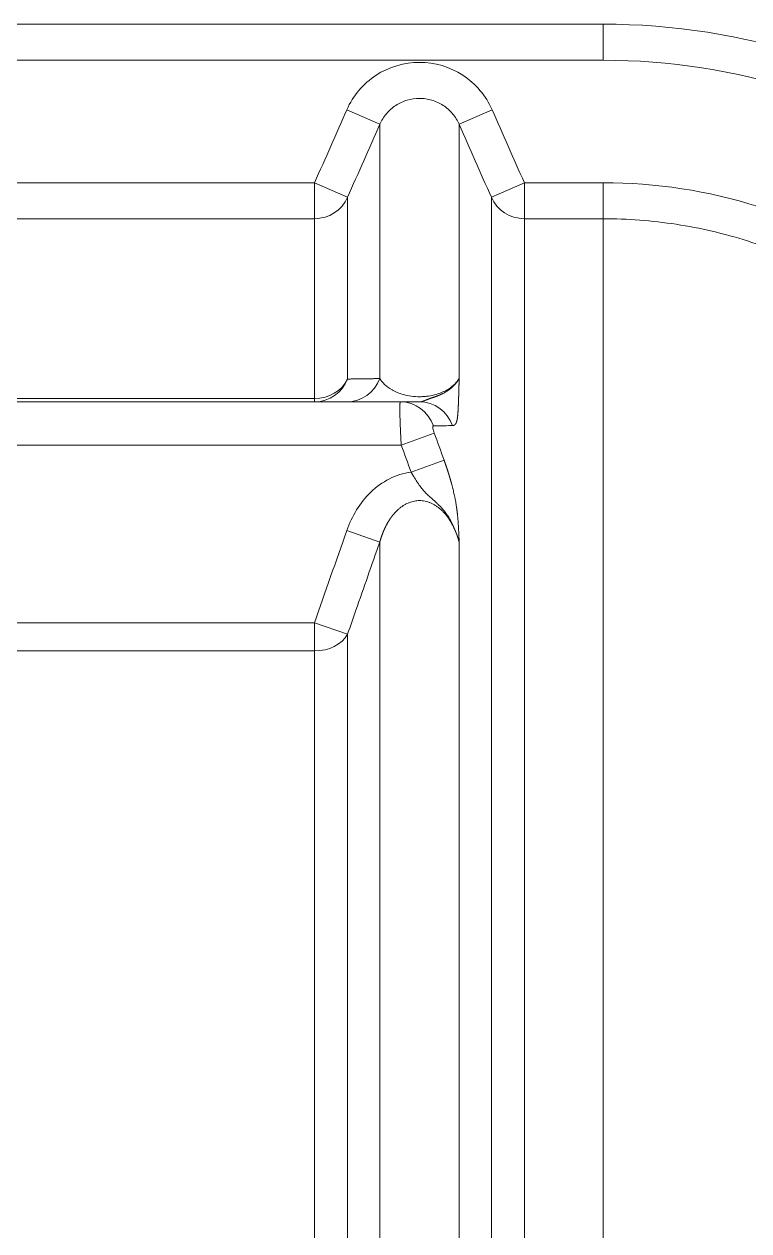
# Model space of a CAD drawing. Header units: millimetres. Extents: x 4664 to 8864, y -38 to 2932.
# Drawn here: x 7982.25 to 8008.49, y 2249.11 to 2292.81 of the extents above; entities that cross this region are included whole.
import ezdxf

# ---------------------------------------------------------------- set-up
doc = ezdxf.new("R2010")
doc.units = ezdxf.units.MM

msp = doc.modelspace()

# ---------------------------------------------------------------- linework, layer by layer
at = {"lineweight": 5}
for p, q in [((8003.213, 2292.815), (7840.732, 2292.815)), ((8003.213, 2291.509), (8003.213, 2292.815)), ((7840.732, 2291.509), (8003.213, 2291.509)), ((7993.936, 2289.714), (7995.13, 2289.187)), ((7999.198, 2289.714), (7998.004, 2289.187)), ((7995.13, 2279.979), (7995.13, 2289.187)), ((7998.004, 2279.979), (7998.004, 2289.187)), ((7992.771, 2287.073), (7981.715, 2287.073)), ((7992.771, 2287.073), (7993.965, 2286.546)), ((7992.771, 2287.073), (7992.771, 2279.135)), ((8000.363, 2287.073), (7999.169, 2286.546)), ((8003.213, 2287.073), (8000.363, 2287.073)), ((8000.363, 2287.073), (8000.363, 2224.879)), ((8003.213, 2224.879), (8003.213, 2287.073)), ((7993.965, 2279.962), (7993.965, 2286.546)), ((7999.169, 2286.546), (7999.169, 2225.776)), ((7981.715, 2285.768), (7992.771, 2285.768)), ((8000.363, 2285.768), (8003.213, 2285.768)), ((7848.07, 2279.135), (7995.875, 2279.135)), ((7992.771, 2279.255), (7981.715, 2279.255)), ((7997.1, 2278.004), (7995.906, 2277.568)), ((7995.906, 2277.568), (7848.039, 2277.568)), ((7997.455, 2277.028), (7996.261, 2276.594)), ((7995.13, 2274.057), (7993.936, 2274.478)), ((7995.13, 2218.648), (7995.13, 2274.057)), ((7998.004, 2221.962), (7998.004, 2274.057)), ((7992.771, 2271.134), (7981.715, 2271.134)), ((7993.965, 2270.722), (7992.771, 2271.134)), ((7992.771, 2217.514), (7992.771, 2271.134)), ((7993.965, 2270.722), (7993.965, 2218.785)), ((7981.715, 2270.114), (7992.771, 2270.114))]:
    msp.add_line(p, q, dxfattribs=at)
for radius in [24.377, 23.071]:
    msp.add_arc((8003.213, 2268.437), radius, 20.0316, 90, dxfattribs=at)
for centre, major_axis, ratio, start_param, end_param in [((7992.771, 2287.073), (-1.306, 0), 0.998861, 1.570796, 2.725761), ((8000.363, 2287.073), (-1.306, 0), 0.998861, 0.415831, 1.570796), ((7992.771, 2280.441), (-1.306, 0), 0.907984, 1.570796, 2.725761), ((7992.771, 2280.441), (0, -1.306), 0.98331, 0, 1.19525), ((7993.936, 2280.441), (0, -1.306), 0.978111, 0, 1.208972), ((7995.875, 2277.829), (0, -1.306), 0.971, 1.912747, 3.141593), ((7996.569, 2277.829), (0, -1.306), 0.973612, 1.920207, 3.141593), ((7992.771, 2271.134), (1.306, 0), 0.780444, 4.712389, 5.867354)]:
    msp.add_ellipse(centre, major_axis=major_axis, ratio=ratio, start_param=start_param, end_param=end_param, dxfattribs=at)
for points, knots in [([(7999.198, 2289.714), (7998.973, 2290.226), (7998.602, 2290.66), (7997.672, 2291.267), (7997.117, 2291.431), (7996.015, 2291.43), (7995.458, 2291.265), (7994.764, 2290.811), (7994.554, 2290.627), (7994.195, 2290.203), (7994.049, 2289.97), (7993.936, 2289.714)], [0, 0, 0, 0, 0.25, 0.25, 0.5, 0.5, 0.75, 0.75, 0.875, 0.875, 1, 1, 1, 1]), ([(7995.13, 2289.187), (7995.192, 2289.327), (7995.272, 2289.455), (7995.419, 2289.628), (7995.473, 2289.683), (7995.586, 2289.783), (7995.646, 2289.829), (7995.772, 2289.911), (7995.839, 2289.948), (7995.977, 2290.012), (7996.047, 2290.039), (7996.263, 2290.103), (7996.416, 2290.126), (7996.642, 2290.126), (7996.717, 2290.12), (7996.867, 2290.099), (7996.942, 2290.082), (7997.086, 2290.039), (7997.157, 2290.013), (7997.294, 2289.949), (7997.361, 2289.912), (7997.551, 2289.788), (7997.664, 2289.688), (7997.862, 2289.455), (7997.942, 2289.327), (7998.004, 2289.187)], [0, 0, 0, 0, 0.125, 0.125, 0.1875, 0.1875, 0.25, 0.25, 0.3125, 0.3125, 0.375, 0.375, 0.5, 0.5, 0.5625, 0.5625, 0.625, 0.625, 0.6875, 0.6875, 0.75, 0.75, 0.875, 0.875, 1, 1, 1, 1]), ([(8020.799, 2274.749), (8020.47, 2275.652), (8020.075, 2276.523), (8019.154, 2278.201), (8018.626, 2279.008), (8017.468, 2280.514), (8016.836, 2281.22), (8015.462, 2282.534), (8014.715, 2283.148), (8013.154, 2284.24), (8012.338, 2284.722), (8011.062, 2285.352), (8010.628, 2285.546), (8009.742, 2285.902), (8009.288, 2286.064), (8007.008, 2286.783), (8005.135, 2287.073), (8003.213, 2287.073)], [0, 0, 0, 0, 0.125, 0.125, 0.25, 0.25, 0.375, 0.375, 0.5, 0.5, 0.625, 0.625, 0.6875, 0.6875, 0.75, 0.75, 1, 1, 1, 1]), ([(8003.213, 2285.768), (8004.107, 2285.768), (8004.989, 2285.7), (8006.732, 2285.431), (8007.592, 2285.231), (8008.865, 2284.83), (8009.287, 2284.679), (8010.111, 2284.348), (8010.515, 2284.167), (8011.702, 2283.582), (8012.46, 2283.133), (8013.55, 2282.371), (8013.906, 2282.101), (8014.595, 2281.535), (8014.927, 2281.24), (8015.885, 2280.323), (8016.474, 2279.666), (8017.281, 2278.615), (8017.538, 2278.254), (8018.026, 2277.508), (8018.256, 2277.124), (8018.899, 2275.953), (8019.266, 2275.143), (8019.572, 2274.303)], [0, 0, 0, 0, 0.125, 0.125, 0.25, 0.25, 0.3125, 0.3125, 0.375, 0.375, 0.5, 0.5, 0.5625, 0.5625, 0.625, 0.625, 0.75, 0.75, 0.8125, 0.8125, 0.875, 0.875, 1, 1, 1, 1]), ([(7998.004, 2279.979), (7997.961, 2279.91), (7997.908, 2279.843), (7997.806, 2279.742), (7997.767, 2279.708), (7997.679, 2279.641), (7997.63, 2279.607), (7997.52, 2279.543), (7997.46, 2279.513), (7997.325, 2279.455), (7997.25, 2279.428), (7997.086, 2279.381), (7996.995, 2279.36), (7996.847, 2279.339), (7996.796, 2279.333), (7996.692, 2279.325), (7996.638, 2279.322), (7996.479, 2279.321), (7996.371, 2279.328), (7996.171, 2279.354), (7996.077, 2279.374), (7995.909, 2279.419), (7995.832, 2279.446), (7995.694, 2279.503), (7995.633, 2279.534), (7995.465, 2279.628), (7995.376, 2279.697), (7995.231, 2279.836), (7995.175, 2279.907), (7995.13, 2279.979)], [0, 0, 0, 0, 0.119753, 0.119753, 0.182628, 0.182628, 0.245503, 0.245503, 0.308377, 0.308377, 0.371252, 0.371252, 0.434127, 0.434127, 0.465564, 0.465564, 0.497002, 0.497002, 0.559876, 0.559876, 0.622751, 0.622751, 0.685626, 0.685626, 0.748501, 0.748501, 0.87425, 0.87425, 1, 1, 1, 1]), ([(7996.569, 2279.135), (7996.57, 2279.135), (7996.571, 2279.135), (7996.574, 2279.135), (7996.576, 2279.135), (7996.579, 2279.135), (7996.581, 2279.135), (7996.584, 2279.135), (7996.586, 2279.135), (7996.589, 2279.136), (7996.591, 2279.136), (7996.594, 2279.136), (7996.596, 2279.136), (7996.599, 2279.136), (7996.601, 2279.137), (7996.603, 2279.137), (7996.606, 2279.137), (7996.608, 2279.138), (7996.611, 2279.138), (7996.613, 2279.138), (7996.616, 2279.139), (7996.618, 2279.139), (7996.62, 2279.139), (7996.623, 2279.14), (7996.625, 2279.14), (7996.627, 2279.141), (7996.63, 2279.141), (7996.632, 2279.142), (7996.635, 2279.142), (7996.637, 2279.142), (7996.639, 2279.143), (7996.642, 2279.144), (7996.644, 2279.144), (7996.646, 2279.145), (7996.649, 2279.145), (7996.651, 2279.146), (7996.653, 2279.146), (7996.655, 2279.147), (7996.658, 2279.148), (7996.66, 2279.148), (7996.662, 2279.149), (7996.665, 2279.149), (7996.667, 2279.15), (7996.669, 2279.151), (7996.671, 2279.151), (7996.674, 2279.152), (7996.676, 2279.153), (7996.678, 2279.153), (7996.681, 2279.154), (7996.683, 2279.155), (7996.685, 2279.156), (7996.687, 2279.156), (7996.689, 2279.157), (7996.692, 2279.158), (7996.694, 2279.159), (7996.696, 2279.159), (7996.698, 2279.16), (7996.701, 2279.161), (7996.703, 2279.162), (7996.705, 2279.162), (7996.707, 2279.163), (7996.709, 2279.164), (7996.712, 2279.165), (7996.714, 2279.166), (7996.716, 2279.166), (7996.718, 2279.167), (7996.72, 2279.168), (7996.722, 2279.169), (7996.725, 2279.17), (7996.727, 2279.171), (7996.729, 2279.171), (7996.731, 2279.172), (7996.733, 2279.173), (7996.735, 2279.174), (7996.738, 2279.175), (7996.74, 2279.176), (7996.742, 2279.177), (7996.744, 2279.177), (7996.746, 2279.178), (7996.748, 2279.179), (7996.751, 2279.18), (7996.753, 2279.181), (7996.755, 2279.182), (7996.757, 2279.183), (7996.759, 2279.184), (7996.761, 2279.184), (7996.763, 2279.185), (7996.765, 2279.186), (7996.768, 2279.187), (7996.77, 2279.188), (7996.772, 2279.189), (7996.774, 2279.19), (7996.776, 2279.191), (7996.778, 2279.192), (7996.78, 2279.192), (7996.782, 2279.193), (7996.785, 2279.194), (7996.787, 2279.195), (7996.789, 2279.196), (7996.791, 2279.197), (7996.793, 2279.198), (7996.795, 2279.199), (7996.797, 2279.199), (7996.799, 2279.2), (7996.802, 2279.201), (7996.804, 2279.202), (7996.806, 2279.203), (7996.808, 2279.204), (7996.815, 2279.207), (7996.827, 2279.211), (7996.845, 2279.218), (7996.864, 2279.226), (7996.884, 2279.233), (7996.905, 2279.24), (7996.926, 2279.248), (7996.948, 2279.256), (7996.971, 2279.264), (7996.995, 2279.272), (7997.019, 2279.281), (7997.044, 2279.289), (7997.069, 2279.298), (7997.095, 2279.307), (7997.121, 2279.316), (7997.147, 2279.326), (7997.174, 2279.335), (7997.203, 2279.346), (7997.233, 2279.357), (7997.264, 2279.37), (7997.296, 2279.383), (7997.329, 2279.398), (7997.363, 2279.413), (7997.398, 2279.43), (7997.433, 2279.447), (7997.468, 2279.466), (7997.503, 2279.486), (7997.538, 2279.507), (7997.563, 2279.523), (7997.578, 2279.532), (7997.583, 2279.536), (7997.588, 2279.539), (7997.593, 2279.542), (7997.598, 2279.546), (7997.603, 2279.549), (7997.608, 2279.553), (7997.613, 2279.556), (7997.618, 2279.56), (7997.623, 2279.563), (7997.629, 2279.567), (7997.634, 2279.571), (7997.639, 2279.575), (7997.644, 2279.578), (7997.65, 2279.582), (7997.655, 2279.586), (7997.66, 2279.59), (7997.666, 2279.594), (7997.671, 2279.598), (7997.676, 2279.602), (7997.682, 2279.607), (7997.687, 2279.611), (7997.693, 2279.615), (7997.698, 2279.619), (7997.703, 2279.624), (7997.709, 2279.628), (7997.714, 2279.633), (7997.72, 2279.637), (7997.725, 2279.642), (7997.73, 2279.646), (7997.736, 2279.651), (7997.741, 2279.656), (7997.747, 2279.661), (7997.752, 2279.665), (7997.757, 2279.67), (7997.763, 2279.675), (7997.768, 2279.68), (7997.774, 2279.685), (7997.779, 2279.69), (7997.784, 2279.695), (7997.79, 2279.7), (7997.795, 2279.706), (7997.8, 2279.711), (7997.806, 2279.716), (7997.811, 2279.722), (7997.816, 2279.727), (7997.821, 2279.732), (7997.827, 2279.738), (7997.832, 2279.744), (7997.837, 2279.749), (7997.842, 2279.755), (7997.848, 2279.761), (7997.853, 2279.766), (7997.858, 2279.772), (7997.863, 2279.778), (7997.868, 2279.784), (7997.873, 2279.79), (7997.878, 2279.796), (7997.883, 2279.802), (7997.888, 2279.808), (7997.893, 2279.814), (7997.898, 2279.821), (7997.903, 2279.827), (7997.908, 2279.833), (7997.913, 2279.84), (7997.918, 2279.846), (7997.923, 2279.853), (7997.928, 2279.859), (7997.932, 2279.866), (7997.937, 2279.872), (7997.942, 2279.879), (7997.946, 2279.886), (7997.951, 2279.893), (7997.956, 2279.9), (7997.96, 2279.907), (7997.965, 2279.914), (7997.969, 2279.921), (7997.974, 2279.928), (7997.978, 2279.935), (7997.982, 2279.942), (7997.987, 2279.949), (7997.991, 2279.956), (7997.995, 2279.964), (7997.999, 2279.971), (7998.002, 2279.976), (7998.004, 2279.979)], [0, 0, 0, 0, 0.001439, 0.002873, 0.004301, 0.005724, 0.007142, 0.008555, 0.009962, 0.011364, 0.012761, 0.014153, 0.015539, 0.016921, 0.018296, 0.019667, 0.021033, 0.022393, 0.023748, 0.025098, 0.026443, 0.027782, 0.029117, 0.030446, 0.03177, 0.033088, 0.034402, 0.03571, 0.037013, 0.038311, 0.039604, 0.040891, 0.042174, 0.043451, 0.044723, 0.04599, 0.047251, 0.048508, 0.049759, 0.051006, 0.052247, 0.053483, 0.054713, 0.055939, 0.05716, 0.058375, 0.059586, 0.060791, 0.061992, 0.063187, 0.064377, 0.065562, 0.066743, 0.067918, 0.069088, 0.070253, 0.071414, 0.072569, 0.07372, 0.074865, 0.076006, 0.077142, 0.078273, 0.079399, 0.08052, 0.081637, 0.082748, 0.083855, 0.084958, 0.086055, 0.087148, 0.088236, 0.089319, 0.090398, 0.091472, 0.092542, 0.093607, 0.094667, 0.095723, 0.096775, 0.097821, 0.098864, 0.099902, 0.100935, 0.101965, 0.102989, 0.10401, 0.105026, 0.106038, 0.107046, 0.108049, 0.109048, 0.110043, 0.111034, 0.112021, 0.113003, 0.113982, 0.114957, 0.115927, 0.116894, 0.117856, 0.118815, 0.11977, 0.120721, 0.121668, 0.122611, 0.123551, 0.124487, 0.125419, 0.132829, 0.14041, 0.14818, 0.156157, 0.164362, 0.172814, 0.181537, 0.190549, 0.199857, 0.209477, 0.219426, 0.22972, 0.240375, 0.251402, 0.262289, 0.274104, 0.286863, 0.300592, 0.315373, 0.331248, 0.348247, 0.366397, 0.385715, 0.406209, 0.427856, 0.450673, 0.474693, 0.499952, 0.503585, 0.50727, 0.511008, 0.514798, 0.518641, 0.522537, 0.526486, 0.530487, 0.534542, 0.538649, 0.542809, 0.547023, 0.551289, 0.555609, 0.559981, 0.564407, 0.568885, 0.573417, 0.578001, 0.582638, 0.587327, 0.592069, 0.596863, 0.60171, 0.606608, 0.611558, 0.61656, 0.621613, 0.626718, 0.631873, 0.637078, 0.642335, 0.647643, 0.653005, 0.658419, 0.663887, 0.669407, 0.674981, 0.680609, 0.68629, 0.692024, 0.697813, 0.703656, 0.709553, 0.715504, 0.72151, 0.727571, 0.733687, 0.739857, 0.746083, 0.752364, 0.7587, 0.765092, 0.771539, 0.778043, 0.784602, 0.791218, 0.797891, 0.80462, 0.811405, 0.818248, 0.825148, 0.832105, 0.839119, 0.846192, 0.853322, 0.86051, 0.867756, 0.87506, 0.882423, 0.889845, 0.897325, 0.904865, 0.912463, 0.920121, 0.927839, 0.935616, 0.943453, 0.95135, 0.959307, 0.967324, 0.975402, 0.983541, 0.99174, 1, 1, 1, 1]), ([(7998.004, 2279.979), (7998.003, 2279.972), (7998.003, 2279.958), (7998.003, 2279.938), (7998.002, 2279.918), (7998.001, 2279.898), (7998.001, 2279.878), (7998, 2279.859), (7998, 2279.839), (7997.999, 2279.82), (7997.999, 2279.801), (7997.998, 2279.782), (7997.998, 2279.763), (7997.997, 2279.744), (7997.997, 2279.725), (7997.996, 2279.707), (7997.996, 2279.688), (7997.995, 2279.67), (7997.995, 2279.652), (7997.994, 2279.634), (7997.994, 2279.617), (7997.993, 2279.599), (7997.993, 2279.582), (7997.993, 2279.565), (7997.992, 2279.547), (7997.992, 2279.53), (7997.991, 2279.514), (7997.991, 2279.497), (7997.99, 2279.481), (7997.99, 2279.464), (7997.989, 2279.448), (7997.989, 2279.432), (7997.988, 2279.416), (7997.988, 2279.4), (7997.987, 2279.385), (7997.987, 2279.37), (7997.986, 2279.354), (7997.986, 2279.339), (7997.985, 2279.324), (7997.985, 2279.31), (7997.984, 2279.295), (7997.984, 2279.281), (7997.983, 2279.266), (7997.983, 2279.252), (7997.982, 2279.238), (7997.982, 2279.225), (7997.981, 2279.211), (7997.981, 2279.197), (7997.98, 2279.184), (7997.98, 2279.171), (7997.979, 2279.158), (7997.979, 2279.145), (7997.978, 2279.133), (7997.978, 2279.12), (7997.978, 2279.108), (7997.977, 2279.096), (7997.977, 2279.084), (7997.976, 2279.072), (7997.976, 2279.06), (7997.975, 2279.049), (7997.975, 2279.037), (7997.974, 2279.026), (7997.974, 2279.015), (7997.973, 2279.005), (7997.973, 2278.994), (7997.972, 2278.983), (7997.972, 2278.973), (7997.971, 2278.954), (7997.97, 2278.926), (7997.968, 2278.889), (7997.966, 2278.854), (7997.964, 2278.82), (7997.962, 2278.788), (7997.96, 2278.757), (7997.957, 2278.727), (7997.955, 2278.698), (7997.953, 2278.671), (7997.95, 2278.645), (7997.948, 2278.621), (7997.946, 2278.598), (7997.943, 2278.576), (7997.94, 2278.556), (7997.938, 2278.537), (7997.935, 2278.519), (7997.932, 2278.503), (7997.93, 2278.491), (7997.928, 2278.482), (7997.927, 2278.477), (7997.925, 2278.471), (7997.924, 2278.466), (7997.923, 2278.461), (7997.922, 2278.456), (7997.92, 2278.45), (7997.919, 2278.445), (7997.917, 2278.44), (7997.916, 2278.436), (7997.915, 2278.431), (7997.913, 2278.426), (7997.912, 2278.421), (7997.91, 2278.417), (7997.908, 2278.412), (7997.907, 2278.408), (7997.905, 2278.403), (7997.904, 2278.399), (7997.902, 2278.395), (7997.9, 2278.391), (7997.899, 2278.387), (7997.897, 2278.383), (7997.895, 2278.379), (7997.893, 2278.375), (7997.891, 2278.371), (7997.889, 2278.367), (7997.888, 2278.364), (7997.886, 2278.36), (7997.884, 2278.357), (7997.882, 2278.353), (7997.88, 2278.35), (7997.878, 2278.347), (7997.876, 2278.343), (7997.873, 2278.34), (7997.871, 2278.337), (7997.869, 2278.334), (7997.867, 2278.331), (7997.865, 2278.329), (7997.863, 2278.326), (7997.86, 2278.323), (7997.858, 2278.32), (7997.856, 2278.318), (7997.853, 2278.316), (7997.851, 2278.313), (7997.849, 2278.311), (7997.846, 2278.309), (7997.844, 2278.306), (7997.841, 2278.304), (7997.839, 2278.302), (7997.836, 2278.3), (7997.834, 2278.299), (7997.831, 2278.297), (7997.828, 2278.295), (7997.826, 2278.293), (7997.823, 2278.292), (7997.82, 2278.29), (7997.818, 2278.289), (7997.815, 2278.288), (7997.812, 2278.286), (7997.809, 2278.285), (7997.806, 2278.284), (7997.803, 2278.283), (7997.801, 2278.282), (7997.798, 2278.281), (7997.795, 2278.28), (7997.792, 2278.28), (7997.789, 2278.279), (7997.786, 2278.278), (7997.783, 2278.278), (7997.779, 2278.277), (7997.776, 2278.277), (7997.773, 2278.277), (7997.77, 2278.276), (7997.767, 2278.276), (7997.765, 2278.276), (7997.764, 2278.276)], [0, 0, 0, 0, 0.010141, 0.020203, 0.030186, 0.040089, 0.049913, 0.059658, 0.069324, 0.078911, 0.088418, 0.097846, 0.107195, 0.116464, 0.125655, 0.134766, 0.143797, 0.15275, 0.161623, 0.170417, 0.179132, 0.187768, 0.196324, 0.204801, 0.213199, 0.221517, 0.229756, 0.237916, 0.245997, 0.253998, 0.26192, 0.269763, 0.277527, 0.285211, 0.292816, 0.300341, 0.307788, 0.315155, 0.322443, 0.329651, 0.33678, 0.34383, 0.350801, 0.357692, 0.364504, 0.371237, 0.377891, 0.384465, 0.390959, 0.397375, 0.403711, 0.409968, 0.416146, 0.422244, 0.428263, 0.434203, 0.440063, 0.445844, 0.451546, 0.457168, 0.462711, 0.468175, 0.47356, 0.478865, 0.484091, 0.489237, 0.494304, 0.499292, 0.517905, 0.535958, 0.553451, 0.570386, 0.586761, 0.602578, 0.617837, 0.632538, 0.646682, 0.660268, 0.673299, 0.685774, 0.697694, 0.709059, 0.719872, 0.730133, 0.739844, 0.749006, 0.752515, 0.756017, 0.759512, 0.763001, 0.766484, 0.76996, 0.77343, 0.776893, 0.780351, 0.783802, 0.787248, 0.790688, 0.794122, 0.797551, 0.800974, 0.804391, 0.807803, 0.81121, 0.814612, 0.818009, 0.821401, 0.824788, 0.82817, 0.831547, 0.83492, 0.838289, 0.841653, 0.845013, 0.848368, 0.85172, 0.855067, 0.858411, 0.861751, 0.865087, 0.86842, 0.871749, 0.875075, 0.878398, 0.881718, 0.885034, 0.888348, 0.891658, 0.894966, 0.898271, 0.901574, 0.904874, 0.908172, 0.911468, 0.914762, 0.918053, 0.921343, 0.924631, 0.927917, 0.931202, 0.934485, 0.937767, 0.941047, 0.944327, 0.947605, 0.950882, 0.954159, 0.957435, 0.96071, 0.963984, 0.967258, 0.970532, 0.973806, 0.977079, 0.980353, 0.983626, 0.9869, 0.990174, 0.993449, 0.996724, 1, 1, 1, 1]), ([(7995.906, 2277.568), (7995.903, 2277.622), (7995.899, 2277.676), (7995.893, 2277.782), (7995.891, 2277.835), (7995.885, 2277.94), (7995.883, 2277.991), (7995.878, 2278.092), (7995.876, 2278.142), (7995.872, 2278.238), (7995.871, 2278.285), (7995.867, 2278.377), (7995.866, 2278.421), (7995.863, 2278.506), (7995.862, 2278.547), (7995.86, 2278.626), (7995.859, 2278.663), (7995.858, 2278.734), (7995.857, 2278.768), (7995.857, 2278.831), (7995.857, 2278.86), (7995.857, 2278.915), (7995.857, 2278.94), (7995.858, 2278.986), (7995.858, 2279.006), (7995.859, 2279.043), (7995.86, 2279.059), (7995.862, 2279.087), (7995.863, 2279.098), (7995.866, 2279.117), (7995.868, 2279.124), (7995.871, 2279.133), (7995.873, 2279.135), (7995.875, 2279.135)], [0, 0, 0, 0, 0.0625, 0.0625, 0.125, 0.125, 0.1875, 0.1875, 0.25, 0.25, 0.3125, 0.3125, 0.375, 0.375, 0.4375, 0.4375, 0.5, 0.5, 0.5625, 0.5625, 0.625, 0.625, 0.6875, 0.6875, 0.75, 0.75, 0.8125, 0.8125, 0.875, 0.875, 0.9375, 0.9375, 1, 1, 1, 1]), ([(7997.069, 2278.267), (7997.064, 2278.267), (7997.059, 2278.264), (7997.052, 2278.251), (7997.05, 2278.24), (7997.049, 2278.21), (7997.051, 2278.191), (7997.059, 2278.145), (7997.065, 2278.118), (7997.081, 2278.062), (7997.09, 2278.033), (7997.1, 2278.004)], [0, 0, 0, 0, 0.162741, 0.162741, 0.357273, 0.357273, 0.563028, 0.563028, 0.782241, 0.782241, 1, 1, 1, 1]), ([(7997.764, 2278.276), (7997.566, 2278.273), (7997.364, 2278.271), (7997.128, 2278.268), (7997.099, 2278.267), (7997.069, 2278.267)], [0, 0, 0, 0, 0.875371, 0.875371, 1, 1, 1, 1]), ([(7997.455, 2277.028), (7997.456, 2277.026), (7997.458, 2277.021), (7997.461, 2277.013), (7997.464, 2277.005), (7997.466, 2276.998), (7997.469, 2276.99), (7997.472, 2276.983), (7997.475, 2276.975), (7997.477, 2276.968), (7997.48, 2276.96), (7997.483, 2276.953), (7997.485, 2276.945), (7997.488, 2276.938), (7997.491, 2276.93), (7997.493, 2276.923), (7997.496, 2276.915), (7997.498, 2276.908), (7997.501, 2276.9), (7997.504, 2276.893), (7997.506, 2276.885), (7997.509, 2276.877), (7997.512, 2276.87), (7997.514, 2276.862), (7997.517, 2276.855), (7997.519, 2276.847), (7997.522, 2276.84), (7997.525, 2276.832), (7997.527, 2276.825), (7997.53, 2276.817), (7997.532, 2276.81), (7997.535, 2276.802), (7997.537, 2276.795), (7997.54, 2276.787), (7997.542, 2276.78), (7997.545, 2276.773), (7997.547, 2276.765), (7997.55, 2276.758), (7997.552, 2276.75), (7997.555, 2276.743), (7997.557, 2276.735), (7997.56, 2276.728), (7997.562, 2276.72), (7997.565, 2276.713), (7997.567, 2276.705), (7997.57, 2276.698), (7997.572, 2276.69), (7997.575, 2276.683), (7997.577, 2276.675), (7997.579, 2276.668), (7997.582, 2276.661), (7997.584, 2276.653), (7997.587, 2276.646), (7997.589, 2276.638), (7997.591, 2276.631), (7997.594, 2276.623), (7997.596, 2276.616), (7997.599, 2276.608), (7997.601, 2276.601), (7997.603, 2276.594), (7997.606, 2276.586), (7997.608, 2276.579), (7997.61, 2276.571), (7997.613, 2276.564), (7997.615, 2276.556), (7997.617, 2276.549), (7997.62, 2276.542), (7997.622, 2276.534), (7997.624, 2276.527), (7997.627, 2276.519), (7997.629, 2276.512), (7997.631, 2276.505), (7997.633, 2276.497), (7997.636, 2276.49), (7997.638, 2276.482), (7997.64, 2276.475), (7997.642, 2276.468), (7997.645, 2276.46), (7997.647, 2276.453), (7997.649, 2276.445), (7997.651, 2276.438), (7997.654, 2276.431), (7997.656, 2276.423), (7997.658, 2276.416), (7997.66, 2276.408), (7997.662, 2276.401), (7997.664, 2276.394), (7997.667, 2276.386), (7997.669, 2276.379), (7997.671, 2276.372), (7997.673, 2276.364), (7997.675, 2276.357), (7997.677, 2276.349), (7997.68, 2276.342), (7997.682, 2276.335), (7997.684, 2276.327), (7997.686, 2276.32), (7997.688, 2276.313), (7997.69, 2276.305), (7997.692, 2276.298), (7997.694, 2276.291), (7997.696, 2276.283), (7997.698, 2276.276), (7997.701, 2276.269), (7997.703, 2276.261), (7997.705, 2276.254), (7997.707, 2276.247), (7997.709, 2276.239), (7997.711, 2276.232), (7997.713, 2276.225), (7997.715, 2276.217), (7997.717, 2276.21), (7997.719, 2276.203), (7997.721, 2276.195), (7997.723, 2276.188), (7997.725, 2276.181), (7997.727, 2276.173), (7997.729, 2276.166), (7997.731, 2276.159), (7997.733, 2276.151), (7997.742, 2276.115), (7997.759, 2276.05), (7997.783, 2275.957), (7997.804, 2275.865), (7997.825, 2275.775), (7997.844, 2275.685), (7997.862, 2275.597), (7997.878, 2275.51), (7997.893, 2275.425), (7997.904, 2275.356), (7997.912, 2275.303), (7997.917, 2275.265), (7997.922, 2275.226), (7997.927, 2275.188), (7997.932, 2275.149), (7997.937, 2275.11), (7997.941, 2275.071), (7997.945, 2275.032), (7997.949, 2274.994), (7997.952, 2274.957), (7997.956, 2274.92), (7997.959, 2274.882), (7997.962, 2274.843), (7997.965, 2274.802), (7997.968, 2274.76), (7997.971, 2274.717), (7997.974, 2274.674), (7997.976, 2274.631), (7997.979, 2274.589), (7997.981, 2274.546), (7997.983, 2274.502), (7997.986, 2274.457), (7997.988, 2274.41), (7997.99, 2274.362), (7997.993, 2274.311), (7997.995, 2274.256), (7997.998, 2274.194), (7998.001, 2274.128), (7998.003, 2274.081), (7998.004, 2274.057)], [0, 0, 0, 0, 0.002128, 0.004256, 0.006382, 0.008507, 0.010631, 0.012754, 0.014876, 0.016997, 0.019117, 0.021236, 0.023355, 0.025472, 0.027588, 0.029703, 0.031818, 0.033932, 0.036045, 0.038157, 0.040268, 0.042378, 0.044488, 0.046597, 0.048705, 0.050813, 0.05292, 0.055026, 0.057131, 0.059236, 0.061341, 0.063445, 0.065548, 0.06765, 0.069753, 0.071854, 0.073955, 0.076056, 0.078156, 0.080256, 0.082356, 0.084455, 0.086553, 0.088651, 0.090749, 0.092847, 0.094944, 0.097041, 0.099138, 0.101235, 0.103331, 0.105427, 0.107523, 0.109619, 0.111715, 0.113811, 0.115906, 0.118001, 0.120097, 0.122192, 0.124287, 0.126383, 0.128478, 0.130573, 0.132669, 0.134764, 0.13686, 0.138956, 0.141051, 0.143147, 0.145243, 0.14734, 0.149436, 0.151533, 0.15363, 0.155728, 0.157825, 0.159923, 0.162021, 0.16412, 0.166219, 0.168318, 0.170418, 0.172518, 0.174619, 0.17672, 0.178821, 0.180923, 0.183026, 0.185129, 0.187233, 0.189337, 0.191442, 0.193548, 0.195654, 0.19776, 0.199868, 0.201976, 0.204085, 0.206195, 0.208305, 0.210416, 0.212528, 0.214641, 0.216754, 0.218869, 0.220984, 0.2231, 0.225217, 0.227335, 0.229454, 0.231574, 0.233695, 0.235817, 0.237939, 0.240063, 0.242188, 0.244314, 0.246442, 0.24857, 0.250699, 0.278252, 0.305781, 0.333331, 0.360942, 0.388659, 0.416522, 0.444573, 0.472853, 0.501401, 0.514335, 0.527499, 0.540896, 0.55453, 0.568404, 0.58252, 0.596882, 0.611492, 0.626352, 0.63965, 0.653592, 0.668177, 0.683409, 0.699286, 0.715811, 0.732984, 0.750805, 0.767112, 0.783913, 0.80121, 0.819002, 0.837289, 0.856072, 0.87535, 0.895652, 0.918268, 0.943199, 0.970443, 1, 1, 1, 1]), ([(7993.936, 2274.478), (7994.028, 2274.74), (7994.145, 2274.988), (7994.434, 2275.455), (7994.608, 2275.676), (7995.202, 2276.248), (7995.711, 2276.521), (7996.261, 2276.594)], [0, 0, 0, 0, 0.25, 0.25, 0.5, 0.5, 1, 1, 1, 1]), ([(7998.004, 2274.057), (7997.991, 2274.105), (7997.978, 2274.152), (7997.95, 2274.243), (7997.936, 2274.288), (7997.906, 2274.373), (7997.891, 2274.415), (7997.86, 2274.495), (7997.844, 2274.534), (7997.812, 2274.608), (7997.795, 2274.644), (7997.762, 2274.714), (7997.728, 2274.78), (7997.694, 2274.842), (7997.668, 2274.886), (7997.66, 2274.901), (7997.643, 2274.929), (7997.634, 2274.943), (7997.608, 2274.984), (7997.591, 2275.01), (7997.557, 2275.06), (7997.54, 2275.084), (7997.506, 2275.129), (7997.489, 2275.151), (7997.457, 2275.192), (7997.441, 2275.211), (7997.394, 2275.267), (7997.363, 2275.3), (7997.32, 2275.346), (7997.306, 2275.36), (7997.286, 2275.381), (7997.276, 2275.391), (7997.265, 2275.402), (7997.26, 2275.407), (7997.257, 2275.41), (7997.256, 2275.411), (7997.255, 2275.412), (7997.255, 2275.412), (7997.254, 2275.412), (7997.254, 2275.412), (7997.254, 2275.412), (7997.254, 2275.412), (7997.254, 2275.412), (7997.254, 2275.412), (7997.254, 2275.413), (7997.254, 2275.412), (7997.228, 2275.439), (7997.201, 2275.464), (7997.162, 2275.5), (7997.15, 2275.512), (7997.13, 2275.529), (7997.124, 2275.535), (7997.112, 2275.546), (7997.105, 2275.552), (7997.074, 2275.58), (7997.05, 2275.602), (7997.001, 2275.644), (7996.978, 2275.665), (7996.931, 2275.707), (7996.908, 2275.727), (7996.864, 2275.768), (7996.842, 2275.788), (7996.8, 2275.83), (7996.779, 2275.851), (7996.749, 2275.883), (7996.739, 2275.893), (7996.725, 2275.91), (7996.717, 2275.918), (7996.709, 2275.928), (7996.705, 2275.933), (7996.703, 2275.935), (7996.702, 2275.936), (7996.701, 2275.937), (7996.701, 2275.937), (7996.701, 2275.937), (7996.701, 2275.937), (7996.682, 2275.959), (7996.664, 2275.982), (7996.626, 2276.03), (7996.608, 2276.054), (7996.58, 2276.093), (7996.57, 2276.106), (7996.551, 2276.133), (7996.532, 2276.161), (7996.513, 2276.19), (7996.498, 2276.212), (7996.491, 2276.223), (7996.482, 2276.236), (7996.478, 2276.242), (7996.476, 2276.246), (7996.475, 2276.247), (7996.474, 2276.248), (7996.474, 2276.249), (7996.474, 2276.249), (7996.474, 2276.249), (7996.474, 2276.249), (7996.474, 2276.249), (7996.474, 2276.249), (7996.457, 2276.275), (7996.439, 2276.302), (7996.413, 2276.345), (7996.404, 2276.359), (7996.39, 2276.381), (7996.383, 2276.393), (7996.375, 2276.406), (7996.371, 2276.412), (7996.369, 2276.416), (7996.368, 2276.417), (7996.368, 2276.418), (7996.367, 2276.419), (7996.367, 2276.419), (7996.367, 2276.419), (7996.367, 2276.419), (7996.367, 2276.419), (7996.359, 2276.433), (7996.35, 2276.447), (7996.337, 2276.469), (7996.33, 2276.48), (7996.322, 2276.493), (7996.318, 2276.499), (7996.316, 2276.503), (7996.315, 2276.504), (7996.315, 2276.505), (7996.314, 2276.506), (7996.314, 2276.506), (7996.314, 2276.506), (7996.314, 2276.506), (7996.31, 2276.513), (7996.303, 2276.524), (7996.295, 2276.537), (7996.292, 2276.543), (7996.29, 2276.547), (7996.289, 2276.548), (7996.288, 2276.549), (7996.288, 2276.549), (7996.288, 2276.55), (7996.288, 2276.55), (7996.285, 2276.553), (7996.282, 2276.559), (7996.278, 2276.565), (7996.276, 2276.569), (7996.275, 2276.57), (7996.275, 2276.571), (7996.274, 2276.571), (7996.274, 2276.572), (7996.274, 2276.572), (7996.274, 2276.572), (7996.274, 2276.572), (7996.274, 2276.572), (7996.274, 2276.572), (7996.274, 2276.572), (7996.27, 2276.579), (7996.267, 2276.584), (7996.262, 2276.591), (7996.261, 2276.593), (7996.261, 2276.593)], [0, 0, 0, 0, 0.031265, 0.031265, 0.062529, 0.062529, 0.093794, 0.093794, 0.125058, 0.125058, 0.156323, 0.156323, 0.187587, 0.218852, 0.218852, 0.234484, 0.234484, 0.250116, 0.250116, 0.281381, 0.281381, 0.312645, 0.312645, 0.34391, 0.34391, 0.375174, 0.375174, 0.437703, 0.437703, 0.468968, 0.468968, 0.4846, 0.492416, 0.496324, 0.498278, 0.499256, 0.499744, 0.499988, 0.50011, 0.500171, 0.500202, 0.500217, 0.500225, 0.500229, 0.500229, 0.500233, 0.500233, 0.531497, 0.531497, 0.547129, 0.547129, 0.554945, 0.554945, 0.562762, 0.562762, 0.594026, 0.594026, 0.625291, 0.625291, 0.656555, 0.656555, 0.68782, 0.68782, 0.719084, 0.719084, 0.734717, 0.734717, 0.742533, 0.746441, 0.748395, 0.749372, 0.74986, 0.750105, 0.750227, 0.750227, 0.750349, 0.750349, 0.781613, 0.781613, 0.812878, 0.812878, 0.82851, 0.82851, 0.844142, 0.859775, 0.859775, 0.867591, 0.871499, 0.873453, 0.87443, 0.874918, 0.875163, 0.875285, 0.875346, 0.875376, 0.875392, 0.875392, 0.875407, 0.875407, 0.906671, 0.906671, 0.922304, 0.922304, 0.93012, 0.934028, 0.935982, 0.936959, 0.937447, 0.937692, 0.937814, 0.937875, 0.937905, 0.937905, 0.937936, 0.937936, 0.953568, 0.953568, 0.961384, 0.965292, 0.967246, 0.968223, 0.968712, 0.968956, 0.969078, 0.969139, 0.969139, 0.969201, 0.969201, 0.977017, 0.980925, 0.982879, 0.983856, 0.984344, 0.984589, 0.984711, 0.984711, 0.984833, 0.984833, 0.988741, 0.990695, 0.991672, 0.99216, 0.992405, 0.992527, 0.992588, 0.992618, 0.992634, 0.992641, 0.992645, 0.992645, 0.992649, 0.992649, 0.996557, 0.996557, 1, 1, 1, 1]), ([(7998.004, 2274.057), (7998.003, 2274.06), (7998.001, 2274.066), (7997.999, 2274.074), (7997.996, 2274.083), (7997.994, 2274.091), (7997.992, 2274.1), (7997.989, 2274.108), (7997.987, 2274.117), (7997.984, 2274.125), (7997.982, 2274.134), (7997.979, 2274.142), (7997.977, 2274.15), (7997.974, 2274.159), (7997.972, 2274.167), (7997.969, 2274.175), (7997.967, 2274.183), (7997.964, 2274.192), (7997.961, 2274.2), (7997.959, 2274.208), (7997.956, 2274.216), (7997.953, 2274.224), (7997.951, 2274.233), (7997.948, 2274.241), (7997.945, 2274.249), (7997.943, 2274.257), (7997.94, 2274.265), (7997.937, 2274.273), (7997.934, 2274.281), (7997.932, 2274.289), (7997.929, 2274.296), (7997.926, 2274.304), (7997.923, 2274.312), (7997.92, 2274.32), (7997.918, 2274.328), (7997.915, 2274.336), (7997.912, 2274.343), (7997.909, 2274.351), (7997.906, 2274.359), (7997.903, 2274.366), (7997.9, 2274.374), (7997.897, 2274.382), (7997.894, 2274.389), (7997.891, 2274.397), (7997.888, 2274.404), (7997.885, 2274.412), (7997.882, 2274.419), (7997.879, 2274.427), (7997.876, 2274.434), (7997.873, 2274.442), (7997.87, 2274.449), (7997.867, 2274.457), (7997.864, 2274.464), (7997.861, 2274.471), (7997.858, 2274.478), (7997.855, 2274.486), (7997.851, 2274.493), (7997.848, 2274.5), (7997.845, 2274.507), (7997.842, 2274.515), (7997.839, 2274.522), (7997.836, 2274.529), (7997.832, 2274.536), (7997.829, 2274.543), (7997.826, 2274.55), (7997.823, 2274.557), (7997.819, 2274.564), (7997.816, 2274.571), (7997.813, 2274.578), (7997.809, 2274.585), (7997.806, 2274.592), (7997.803, 2274.598), (7997.8, 2274.605), (7997.796, 2274.612), (7997.793, 2274.619), (7997.789, 2274.625), (7997.786, 2274.632), (7997.783, 2274.639), (7997.779, 2274.645), (7997.776, 2274.652), (7997.773, 2274.659), (7997.769, 2274.665), (7997.766, 2274.672), (7997.762, 2274.678), (7997.759, 2274.685), (7997.755, 2274.691), (7997.752, 2274.698), (7997.748, 2274.704), (7997.745, 2274.711), (7997.741, 2274.717), (7997.738, 2274.723), (7997.734, 2274.73), (7997.731, 2274.736), (7997.727, 2274.742), (7997.724, 2274.748), (7997.72, 2274.755), (7997.717, 2274.761), (7997.713, 2274.767), (7997.709, 2274.773), (7997.706, 2274.779), (7997.702, 2274.785), (7997.699, 2274.791), (7997.695, 2274.797), (7997.691, 2274.803), (7997.688, 2274.809), (7997.684, 2274.815), (7997.681, 2274.821), (7997.677, 2274.827), (7997.673, 2274.833), (7997.67, 2274.839), (7997.666, 2274.845), (7997.662, 2274.85), (7997.658, 2274.856), (7997.655, 2274.862), (7997.651, 2274.867), (7997.647, 2274.873), (7997.644, 2274.879), (7997.64, 2274.884), (7997.636, 2274.89), (7997.632, 2274.896), (7997.629, 2274.901), (7997.625, 2274.907), (7997.621, 2274.912), (7997.617, 2274.918), (7997.614, 2274.923), (7997.61, 2274.928), (7997.606, 2274.934), (7997.602, 2274.939), (7997.598, 2274.945), (7997.595, 2274.95), (7997.591, 2274.955), (7997.587, 2274.96), (7997.583, 2274.966), (7997.579, 2274.971), (7997.575, 2274.976), (7997.572, 2274.981), (7997.568, 2274.986), (7997.564, 2274.991), (7997.56, 2274.996), (7997.556, 2275.001), (7997.552, 2275.006), (7997.548, 2275.011), (7997.544, 2275.016), (7997.541, 2275.021), (7997.537, 2275.026), (7997.533, 2275.031), (7997.529, 2275.036), (7997.499, 2275.073), (7997.442, 2275.139), (7997.352, 2275.227), (7997.26, 2275.305), (7997.165, 2275.373), (7997.068, 2275.431), (7996.97, 2275.478), (7996.87, 2275.514), (7996.769, 2275.541), (7996.668, 2275.556), (7996.57, 2275.561), (7996.475, 2275.557), (7996.383, 2275.544), (7996.291, 2275.522), (7996.2, 2275.492), (7996.11, 2275.453), (7996.02, 2275.405), (7995.933, 2275.349), (7995.847, 2275.284), (7995.764, 2275.21), (7995.683, 2275.128), (7995.629, 2275.066), (7995.599, 2275.029), (7995.592, 2275.019), (7995.584, 2275.01), (7995.577, 2275), (7995.569, 2274.99), (7995.562, 2274.98), (7995.554, 2274.97), (7995.547, 2274.96), (7995.539, 2274.95), (7995.532, 2274.94), (7995.525, 2274.929), (7995.517, 2274.919), (7995.51, 2274.908), (7995.503, 2274.897), (7995.496, 2274.887), (7995.488, 2274.876), (7995.481, 2274.865), (7995.474, 2274.854), (7995.467, 2274.842), (7995.46, 2274.831), (7995.453, 2274.82), (7995.445, 2274.808), (7995.438, 2274.797), (7995.431, 2274.785), (7995.424, 2274.773), (7995.418, 2274.761), (7995.411, 2274.749), (7995.404, 2274.737), (7995.397, 2274.725), (7995.39, 2274.712), (7995.383, 2274.7), (7995.377, 2274.688), (7995.37, 2274.675), (7995.363, 2274.662), (7995.357, 2274.649), (7995.35, 2274.637), (7995.344, 2274.624), (7995.337, 2274.61), (7995.331, 2274.597), (7995.324, 2274.584), (7995.318, 2274.571), (7995.311, 2274.557), (7995.305, 2274.543), (7995.299, 2274.53), (7995.293, 2274.516), (7995.287, 2274.502), (7995.28, 2274.488), (7995.274, 2274.474), (7995.268, 2274.46), (7995.262, 2274.446), (7995.256, 2274.431), (7995.251, 2274.417), (7995.245, 2274.402), (7995.239, 2274.387), (7995.233, 2274.373), (7995.228, 2274.358), (7995.222, 2274.343), (7995.216, 2274.328), (7995.211, 2274.313), (7995.205, 2274.297), (7995.2, 2274.282), (7995.195, 2274.266), (7995.189, 2274.251), (7995.184, 2274.235), (7995.179, 2274.22), (7995.174, 2274.204), (7995.169, 2274.188), (7995.164, 2274.172), (7995.159, 2274.156), (7995.154, 2274.139), (7995.149, 2274.123), (7995.144, 2274.107), (7995.14, 2274.09), (7995.135, 2274.074), (7995.132, 2274.063), (7995.13, 2274.057)], [0, 0, 0, 0, 0.002039, 0.004073, 0.006102, 0.008127, 0.010147, 0.012163, 0.014174, 0.016181, 0.018183, 0.020181, 0.022174, 0.024162, 0.026146, 0.028125, 0.0301, 0.03207, 0.034036, 0.035997, 0.037953, 0.039905, 0.041852, 0.043795, 0.045734, 0.047667, 0.049596, 0.051521, 0.053441, 0.055357, 0.057268, 0.059174, 0.061076, 0.062974, 0.064867, 0.066755, 0.068639, 0.070518, 0.072393, 0.074263, 0.076129, 0.07799, 0.079847, 0.081699, 0.083547, 0.08539, 0.087229, 0.089063, 0.090893, 0.092718, 0.094539, 0.096355, 0.098167, 0.099974, 0.101777, 0.103575, 0.105369, 0.107158, 0.108943, 0.110723, 0.112499, 0.11427, 0.116037, 0.1178, 0.119558, 0.121311, 0.12306, 0.124805, 0.126545, 0.128281, 0.130012, 0.131739, 0.133461, 0.135179, 0.136892, 0.138601, 0.140306, 0.142006, 0.143702, 0.145393, 0.14708, 0.148763, 0.150441, 0.152114, 0.153784, 0.155449, 0.157109, 0.158765, 0.160417, 0.162064, 0.163707, 0.165346, 0.16698, 0.168609, 0.170235, 0.171856, 0.173472, 0.175085, 0.176693, 0.178296, 0.179895, 0.18149, 0.183081, 0.184667, 0.186249, 0.187826, 0.189399, 0.190968, 0.192533, 0.194093, 0.195649, 0.197201, 0.198748, 0.200291, 0.20183, 0.203364, 0.204894, 0.20642, 0.207942, 0.209459, 0.210972, 0.212481, 0.213985, 0.215486, 0.216982, 0.218473, 0.219961, 0.221444, 0.222923, 0.224398, 0.225869, 0.227335, 0.228797, 0.230255, 0.231709, 0.233159, 0.234604, 0.236045, 0.237482, 0.238915, 0.240344, 0.241769, 0.243189, 0.244605, 0.246018, 0.247426, 0.248829, 0.250229, 0.279528, 0.307612, 0.334557, 0.360447, 0.385382, 0.40947, 0.432837, 0.455616, 0.477954, 0.500009, 0.520088, 0.540394, 0.561045, 0.582154, 0.603826, 0.626159, 0.64924, 0.673149, 0.697957, 0.723726, 0.750512, 0.753234, 0.755971, 0.758723, 0.761492, 0.764276, 0.767076, 0.769891, 0.772722, 0.77557, 0.778433, 0.781312, 0.784207, 0.787118, 0.790045, 0.792989, 0.795948, 0.798924, 0.801915, 0.804923, 0.807948, 0.810988, 0.814045, 0.817118, 0.820208, 0.823313, 0.826436, 0.829575, 0.83273, 0.835902, 0.83909, 0.842295, 0.845516, 0.848754, 0.852009, 0.85528, 0.858568, 0.861873, 0.865195, 0.868533, 0.871888, 0.875259, 0.878648, 0.882053, 0.885475, 0.888914, 0.89237, 0.895843, 0.899333, 0.902839, 0.906363, 0.909904, 0.913461, 0.917036, 0.920627, 0.924236, 0.927861, 0.931504, 0.935163, 0.93884, 0.942534, 0.946245, 0.949973, 0.953718, 0.95748, 0.96126, 0.965056, 0.96887, 0.972701, 0.976549, 0.980415, 0.984297, 0.988197, 0.992114, 0.996048, 1, 1, 1, 1]), ([(7995.13, 2274.057), (7994.841, 2273.236), (7994.553, 2272.414), (7994.166, 2271.302), (7994.066, 2271.012), (7993.965, 2270.722)], [0, 0, 0, 0, 0.739335, 0.739335, 1, 1, 1, 1])]:
    msp.add_open_spline(points, degree=3, knots=knots, dxfattribs=at)
for points in [[(7993.936, 2289.714), (7993.547, 2288.834), (7993.159, 2287.953), (7992.771, 2287.073)], [(8000.363, 2287.073), (7999.975, 2287.953), (7999.587, 2288.834), (7999.198, 2289.714)], [(7993.965, 2286.546), (7994.354, 2287.426), (7994.742, 2288.307), (7995.13, 2289.187)], [(7998.004, 2289.187), (7998.392, 2288.307), (7998.78, 2287.426), (7999.169, 2286.546)], [(7995.875, 2279.135), (7996.111, 2279.135), (7996.343, 2279.135), (7996.569, 2279.135)], [(7997.1, 2278.004), (7997.219, 2277.679), (7997.337, 2277.354), (7997.455, 2277.028)], [(7996.261, 2276.594), (7996.143, 2276.919), (7996.024, 2277.243), (7995.906, 2277.568)], [(7992.771, 2271.134), (7993.155, 2272.25), (7993.544, 2273.364), (7993.936, 2274.478)]]:
    msp.add_open_spline(points, degree=3, dxfattribs=at)
msp.add_rational_spline([(7995.13, 2279.979), (7994.716, 2279.973), (7994.326, 2279.967), (7993.965, 2279.962)], [0.999999937515, 0.999999937986, 0.999999938445, 0.999999938883], degree=3, dxfattribs=at)

doc.saveas('drawing.dxf')
